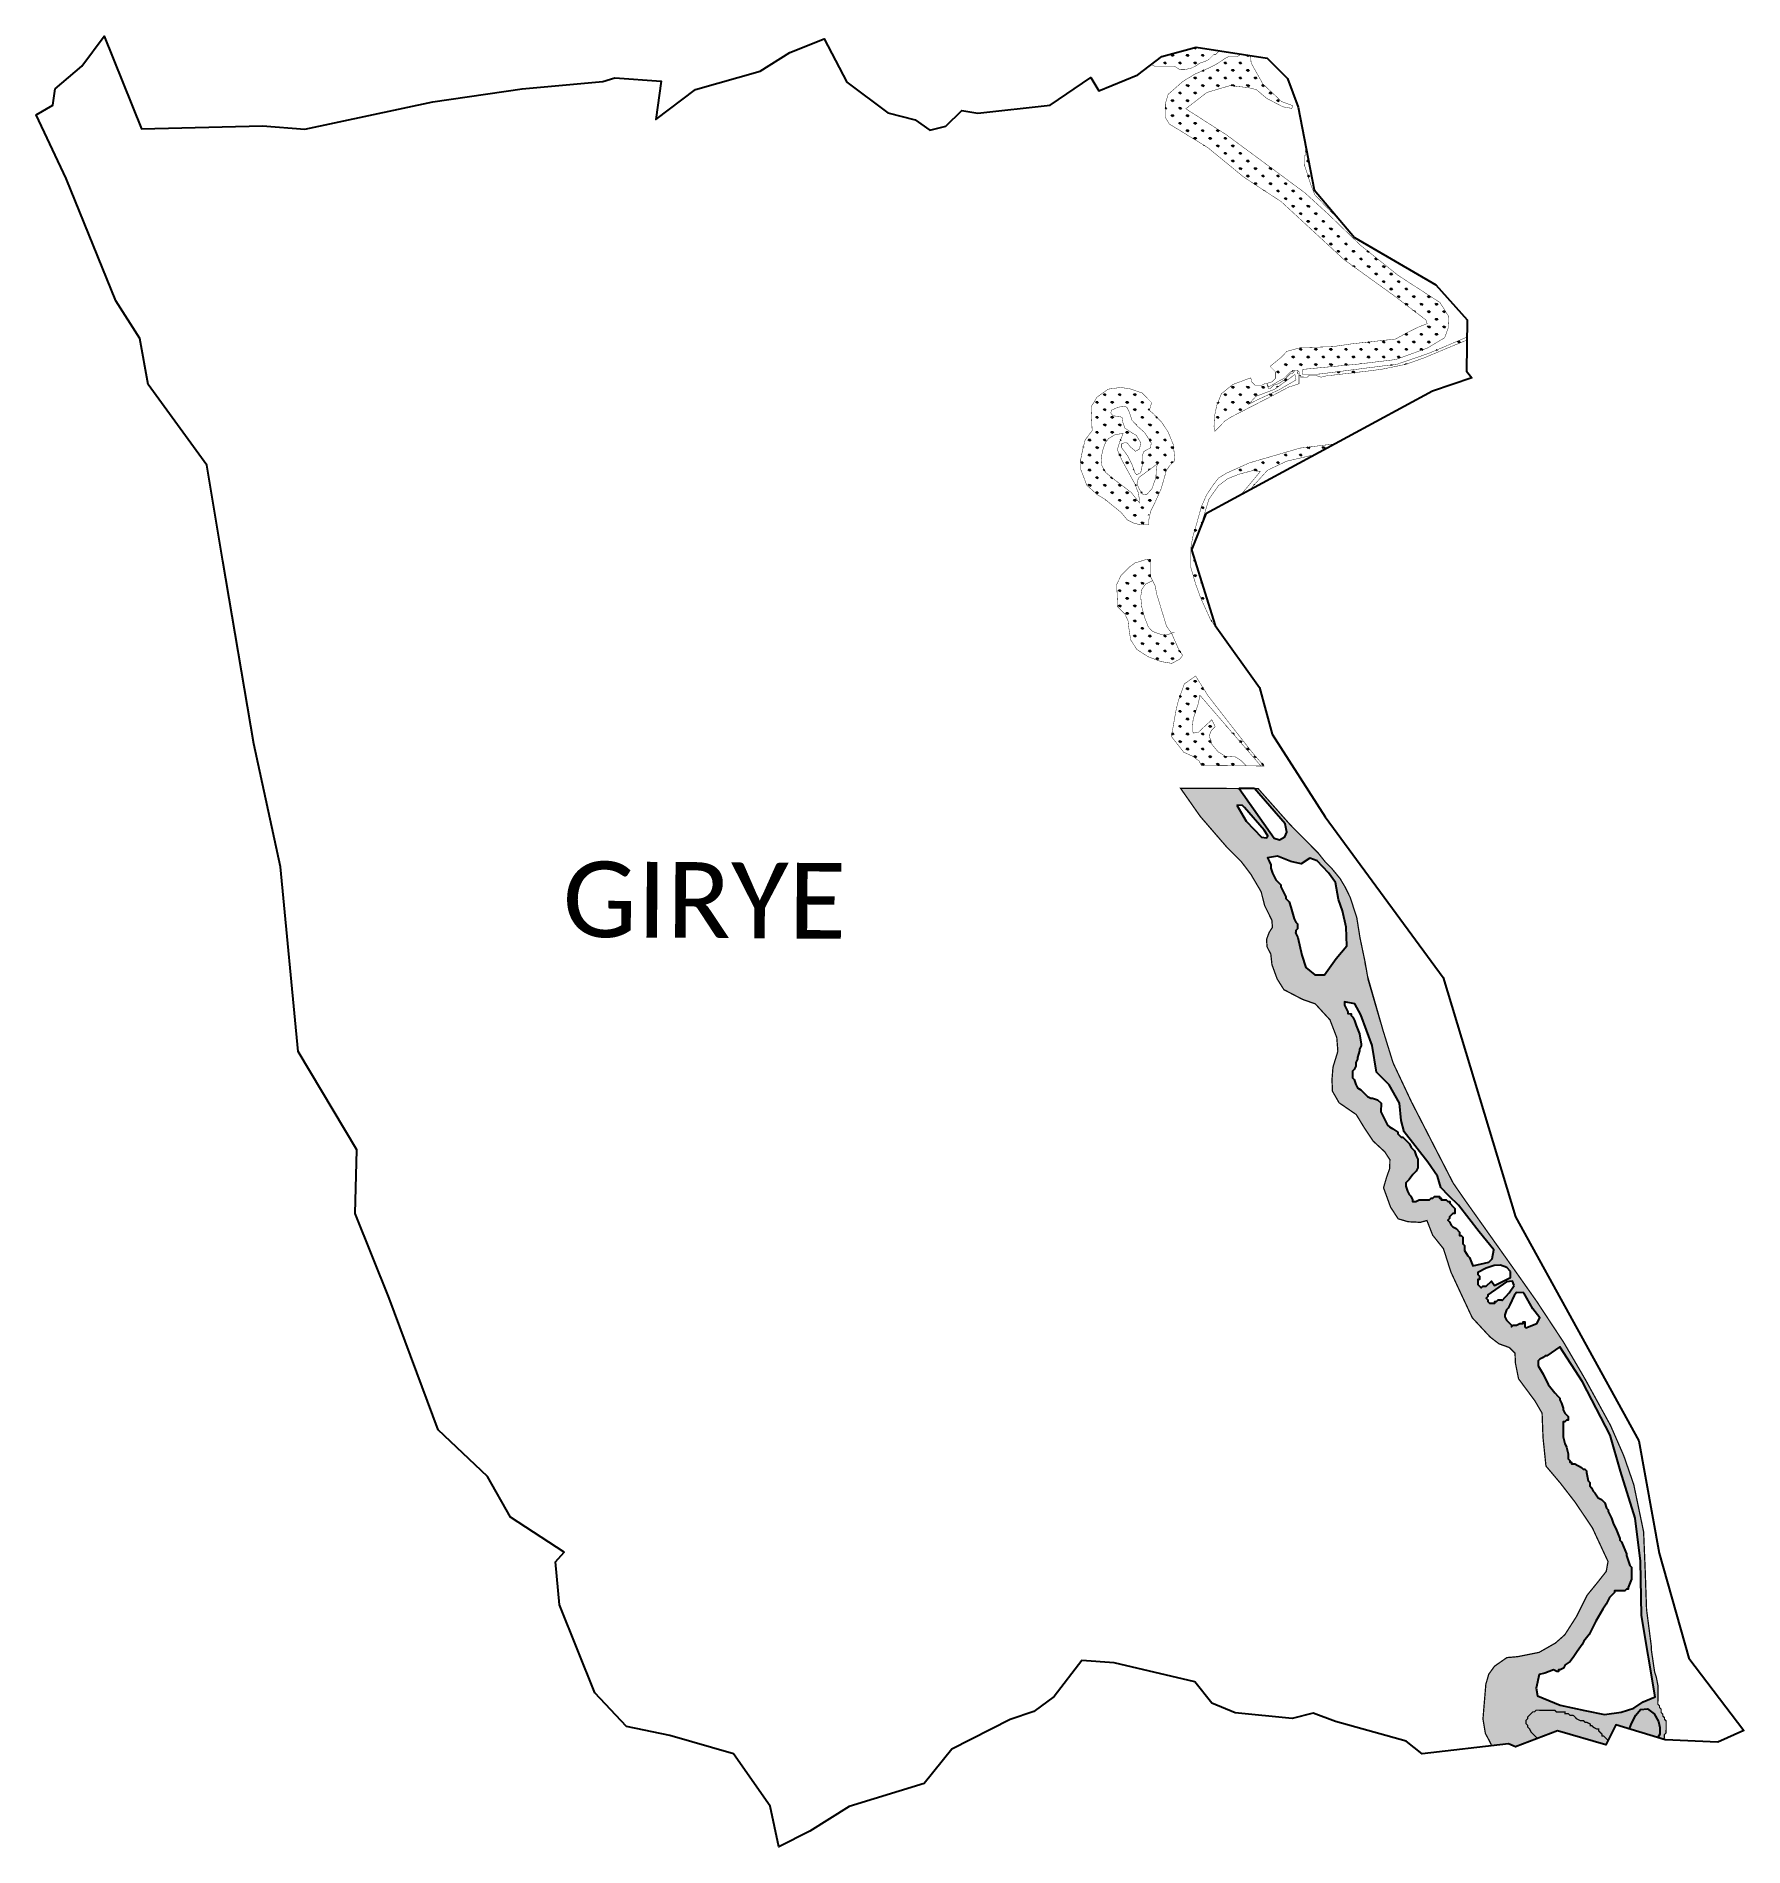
# Model space of a CAD drawing. Header units: metres. Extents: x 321121 to 325188, y 1822391 to 1826704.
import ezdxf

# ---------------------------------------------------------------- set-up
doc = ezdxf.new("R2010")
doc.units = ezdxf.units.M
doc.layers.add('MANGROOVES BUFFER ZONE', color=120, linetype='Continuous')
doc.layers.add('VILLAGE NAME', color=250, linetype='Continuous')

msp = doc.modelspace()

# ---------------------------------------------------------------- hatches: boundary and pattern name
at = {"layer": 'MANGROOVES BUFFER ZONE'}
h = msp.add_hatch(dxfattribs=at)
h.set_pattern_fill('GRASS', color=256)
h.paths.add_polyline_path([(323913.6, 1826647.7), (323925.8, 1826659.7), (323929.8, 1826659.6), (323937.9, 1826667.6), (323946.5, 1826667.6), (323889.2, 1826676.4), (323889, 1826676.3), (323879.9, 1826676), (323802.5, 1826655.7), (323776.2, 1826635.5), (323784.5, 1826632.6), (323808.6, 1826632.4), (323832.8, 1826632.2), (323844.8, 1826624.1), (323856.9, 1826624), (323873.1, 1826627.9), (323881.2, 1826631.8), (323893.4, 1826639.8), (323905.5, 1826643.7)])
h = msp.add_hatch(dxfattribs=at)
h.set_pattern_fill('GRASS', color=256)
h.paths.add_polyline_path([(324434, 1825960.6), (324475.8, 1825985.3), (324484, 1826007.8), (324485.4, 1826036.2), (324464.8, 1826069.2), (324364.7, 1826134.2), (324274.3, 1826206.6), (324200, 1826278.6), (324143.5, 1826330.2), (324058.1, 1826393.5), (323956.2, 1826468.7), (323859.3, 1826530.9), (323909.8, 1826569.8), (323964.4, 1826585.9), (324008, 1826581.3), (324027.7, 1826576.3), (324052, 1826555.6), (324090.6, 1826535.5), (324111.7, 1826531.8), (324114.4, 1826538.2), (324087.8, 1826547.8), (324042.9, 1826590), (324014.9, 1826640), (324013.7, 1826657.2), (323990.7, 1826660.8), (323982.2, 1826655.2), (323962, 1826655.3), (323953.9, 1826651.4), (323941.8, 1826643.4), (323929.6, 1826635.5), (323913.4, 1826627.5), (323881.1, 1826613.5), (323852, 1826595.6), (323817.4, 1826565.2), (323810.6, 1826542.9), (323810.9, 1826509.8), (323819.9, 1826494.7), (323911.1, 1826438.8), (323997.9, 1826367.7), (324087.2, 1826309.1), (324236.3, 1826171.4), (324357.9, 1826083.7), (324431.1, 1826027.9), (324434.1, 1826018.9), (324416, 1826012), (324389.9, 1825999.4), (324358.8, 1825982.3), (324255.2, 1825971), (324209.1, 1825964.2), (324132.2, 1825961.8), (324100, 1825953), (324087.8, 1825939.8), (324060.1, 1825917.2), (324072.7, 1825904.5), (324072.6, 1825900.5), (324072.6, 1825896.4), (324072.6, 1825892.4), (324072.5, 1825888.4), (324064.4, 1825880.4), (324052.3, 1825876.5), (324056.2, 1825868.4), (324064.3, 1825872.3), (324084.6, 1825884.3), (324092.7, 1825888.2), (324100.8, 1825896.2), (324104.9, 1825900.2), (324108.9, 1825904.2), (324113, 1825904.2), (324113, 1825908.2), (324117, 1825908.2), (324121.1, 1825908.1), (324125.1, 1825908.1), (324129.1, 1825904), (324129.1, 1825900), (324129, 1825896), (324133.1, 1825895.9), (324133, 1825891.9), (324137.1, 1825891.9), (324141.1, 1825891.8), (324145.1, 1825891.8), (324149.1, 1825891.8), (324153.2, 1825895.8), (324157.2, 1825895.7), (324161.3, 1825895.7), (324165.3, 1825895.7), (324169.3, 1825895.6), (324181.4, 1825891.5), (324197.5, 1825895.4), (324201.6, 1825895.4), (324298.4, 1825906.7), (324326.7, 1825910.5), (324383.2, 1825922.1), (324427.7, 1825937.8), (324484.3, 1825961.6), (324528.7, 1825979.8), (324528.8, 1825987.2), (324519.3, 1825982.8), (324438.6, 1825948.5), (324363.5, 1825922.7), (324177.6, 1825899), (324136.8, 1825898.5), (324138.1, 1825910.1), (324268.4, 1825922.5), (324359.2, 1825933.5)])
h = msp.add_hatch(dxfattribs=at)
h.set_pattern_fill('GRASS', color=256)
h.paths.add_polyline_path([(324153.3, 1826395.7), (324153.4, 1826397.3), (324143.6, 1826448.6), (324144.5, 1826434.1), (324142.8, 1826414.3), (324142.5, 1826395), (324157.2, 1826349.7), (324166.6, 1826325.9), (324207.8, 1826282.8), (324226.9, 1826264.9), (324164.7, 1826337.6), (324161.6, 1826354.1), (324161.1, 1826355.3), (324157.2, 1826375.5)])
h = msp.add_hatch(dxfattribs=at)
h.set_pattern_fill('GRASS', color=256)
h.paths.add_polyline_path([(324052, 1825840.2), (324104.6, 1825868), (324128.9, 1825875.8), (324129.1, 1825900), (324108.9, 1825900.2), (324100.8, 1825892.2), (324086.5, 1825878.2), (324068.4, 1825872.3), (324057.2, 1825861.3), (324052.3, 1825876.5), (324048.2, 1825876.5), (324029.3, 1825867.2), (324008.8, 1825888.1), (323970.9, 1825874), (323944.1, 1825851.9), (323933, 1825824.1), (323927.9, 1825799.4), (323926.5, 1825774), (323928.8, 1825762.5), (323952.4, 1825787), (323966.9, 1825796.5)])
h.paths.add_polyline_path([(324009.3, 1825826.9), (324026.2, 1825845.8), (324070.9, 1825862.7), (324119.3, 1825897.9), (324121.8, 1825885), (324082.3, 1825861.8), (324027.3, 1825836.4)], flags=16)
h = msp.add_hatch(dxfattribs=at)
h.set_pattern_fill('GRASS', color=256)
h.paths.add_polyline_path([(323636.3, 1825764.4), (323619.5, 1825741.7), (323613, 1825715.1), (323609, 1825695.4), (323609.2, 1825671.8), (323623.6, 1825634), (323649, 1825611.3), (323666.7, 1825600.7), (323705.2, 1825569.4), (323720.1, 1825551.4), (323734.4, 1825544.3), (323750.6, 1825539.9), (323771.3, 1825540.1), (323771.5, 1825564.3), (323783.8, 1825588.4), (323800.2, 1825624.6), (323808.5, 1825652.7), (323812.7, 1825668.8), (323820.9, 1825680.8), (323833.1, 1825692.8), (323830.1, 1825729.5), (323817.6, 1825760.2), (323802.3, 1825783.6), (323782.7, 1825803.9), (323772.7, 1825812.5), (323777.9, 1825831), (323755.2, 1825853.8), (323725.8, 1825864.1), (323703.4, 1825867), (323674.3, 1825862.9), (323648.2, 1825844.2), (323633.7, 1825820.7)])
h.paths.add_polyline_path([(323676.1, 1825745.9), (323692.5, 1825755.3), (323710.2, 1825757.3), (323701.7, 1825736.8), (323696.3, 1825718.7), (323707.1, 1825694), (323745.2, 1825624), (323750.3, 1825590.6), (323729.2, 1825617.1), (323692, 1825645.4), (323668.7, 1825664.2), (323659.7, 1825680.3), (323658, 1825701), (323665.2, 1825732.6)], flags=16)
h.paths.add_polyline_path([(323707.5, 1825824.2), (323719.2, 1825819.7), (323724.9, 1825808.1), (323731.1, 1825789), (323743.4, 1825775.5), (323761.6, 1825759.3), (323782.2, 1825726.6), (323765.6, 1825718.1), (323758.8, 1825713.5), (323755.3, 1825702.1), (323755.8, 1825665.7), (323740.5, 1825658), (323730.9, 1825684.2), (323721.2, 1825703.6), (323701.4, 1825730.6), (323717.9, 1825737.2), (323727.1, 1825725.8), (323739.7, 1825715), (323749.3, 1825720.7), (323751.9, 1825735.2), (323741.9, 1825752.6), (323715.2, 1825768.5), (323704.2, 1825796.9), (323702.7, 1825797.8), (323679.1, 1825800.2), (323682.4, 1825812.9)], flags=16)
h.paths.add_polyline_path([(323746.5, 1825651.7), (323793.2, 1825686.2), (323789.8, 1825678.5), (323788.9, 1825667.4), (323788.1, 1825652.3), (323773.2, 1825610.3), (323757.1, 1825612.5), (323742.2, 1825633.2)], flags=16)
h = msp.add_hatch(dxfattribs=at)
h.set_pattern_fill('GRASS', color=256)
h.paths.add_polyline_path([(324099, 1825691.2), (324158, 1825705), (324164, 1825705.1), (324215.3, 1825732.8), (324131.6, 1825722.6), (324050.8, 1825699.1), (324010.4, 1825687.3), (323957.8, 1825663.6), (323937.5, 1825651.6), (323925.3, 1825635.6), (323909, 1825611.6), (323896.6, 1825583.4), (323884.2, 1825539.2), (323875.9, 1825511), (323871.7, 1825486.9), (323871.3, 1825438.5), (323883, 1825398.1), (323894.8, 1825365.7), (323918.6, 1825313.1), (323978.3, 1825228), (323987.8, 1825218.4), (323929.5, 1825299.7), (323872.7, 1825480.6), (323900, 1825548.3), (323900.1, 1825553.8), (323914.4, 1825600.9), (323937.2, 1825633.2), (323959.6, 1825649.9), (323985.8, 1825660.3), (324020, 1825669.4), (324037.1, 1825667), (323990.2, 1825611.1), (324011, 1825622.4), (324053.8, 1825669.8)])
h = msp.add_hatch(dxfattribs=at)
h.set_pattern_fill('GRASS', color=256)
h.paths.add_polyline_path([(323780.3, 1825407), (323774.3, 1825419.1), (323774.6, 1825451.4), (323774.7, 1825458.2), (323765.8, 1825457.4), (323738.4, 1825449.1), (323725.5, 1825439.8), (323704.7, 1825418.6), (323694.8, 1825397.7), (323697.1, 1825344.7), (323714.5, 1825327), (323721.7, 1825311.4), (323724.3, 1825289.6), (323728, 1825265.8), (323743, 1825242.8), (323770.1, 1825225.4), (323799.5, 1825214.3), (323826.3, 1825209.8), (323845.5, 1825220.4), (323851.8, 1825228.9), (323841.4, 1825245.2), (323825.6, 1825281.6), (323825.5, 1825281.7), (323814.9, 1825277.6), (323799.5, 1825279), (323780.1, 1825285.8), (323770.1, 1825296.6), (323761.1, 1825319.6), (323754.3, 1825344.5), (323752, 1825368.9), (323754.8, 1825386.5), (323763.8, 1825398.7)])
h = msp.add_hatch(dxfattribs=at)
h.set_pattern_fill('GRASS', color=256)
h.paths.add_polyline_path([(323876.9, 1825077.6), (323882.7, 1825094.8), (323889.5, 1825114.7), (323892.7, 1825134.1), (324038.3, 1824965.4), (324045.8, 1824965.3), (324020.7, 1824993.8), (323972.9, 1825054.6), (323913, 1825131.7), (323882.6, 1825179.9), (323873.3, 1825173), (323856, 1825161.1), (323848.8, 1825141.2), (323841.2, 1825119.4), (323835.9, 1825097.2), (323831, 1825069.5), (323825.2, 1825035.4), (323854.6, 1824998), (323887.5, 1824983.6), (323896.6, 1824966.6), (324003.4, 1824965.7), (323991.2, 1824978.3), (323977.7, 1824986.8), (323953.7, 1824988.6), (323936.5, 1824999), (323921.2, 1825017.1), (323913.6, 1825043.4), (323929.3, 1825059.1), (323921.2, 1825075.4), (323881.2, 1825038.3), (323874.4, 1825049.2)])
h = msp.add_hatch(dxfattribs=at)
h.set_pattern_fill('GRASS', color=256)
h.paths.add_polyline_path([(324695.5, 1823689.4), (324635.7, 1823774.2), (324524, 1823931.6), (324496.1, 1823972), (324448.4, 1824064.7), (324396.7, 1824165.5), (324353, 1824258.3), (324329.3, 1824334.8), (324301.7, 1824431.4), (324305.6, 1824415.3), (324293.8, 1824455.6), (324286, 1824499.9), (324274.2, 1824556.2), (324266.5, 1824604.5), (324250.7, 1824652.9), (324238.7, 1824677.1), (324226.8, 1824697.2), (324206.8, 1824721.5), (324190.8, 1824737.7), (324174.9, 1824757.8), (324110.9, 1824822.5), (324106.9, 1824826.6), (324031.7, 1824911.4), (323846.7, 1824912.5), (323893.8, 1824845.3), (323957.9, 1824771.1), (323991.5, 1824737.6), (324014.5, 1824707.1), (324038.8, 1824665.9), (324047, 1824633.2), (324064.3, 1824598.1), (324065.7, 1824581.1), (324057.8, 1824568.9), (324051.6, 1824552), (324053, 1824534.4), (324061.8, 1824517.4), (324064.5, 1824492.2), (324077, 1824458), (324093, 1824432.6), (324137.3, 1824409.5), (324167.7, 1824398.8), (324202.7, 1824360.7), (324218.9, 1824318.6), (324221.5, 1824285.9), (324209.9, 1824248.1), (324207.5, 1824218.4), (324208.6, 1824190.8), (324224.4, 1824163.2), (324265.3, 1824135.1), (324284.9, 1824102.9), (324305.8, 1824071.7), (324333.1, 1824046.5), (324345.4, 1824027.6), (324345, 1824006.7), (324337.5, 1823985.7), (324330.3, 1823960.7), (324347, 1823914.7), (324365.1, 1823886.8), (324388.9, 1823879.8), (324418.1, 1823878.4), (324433.6, 1823882.8), (324447.3, 1823847.8), (324473, 1823815.6), (324490.7, 1823760.1), (324516.3, 1823705.1), (324541.6, 1823651.1), (324584.2, 1823605.2), (324605.1, 1823589.1), (324629.7, 1823580.3), (324643.5, 1823566.8), (324644.2, 1823543.8), (324651.8, 1823505.8), (324690.8, 1823453.2), (324707.9, 1823423.9), (324710.1, 1823365.8), (324717.1, 1823297.9), (324751.6, 1823257), (324786.9, 1823211.3), (324827.6, 1823150.8), (324864.9, 1823070.6), (324860.7, 1823047), (324839.8, 1823020.5), (324815, 1822990), (324789.9, 1822939.6), (324762, 1822896), (324739.6, 1822876.2), (324700.6, 1822854), (324650.6, 1822844), (324624, 1822841.6), (324594.7, 1822821.2), (324580.9, 1822802.1), (324573.9, 1822778.1), (324567.1, 1822695.6), (324572.8, 1822661.1), (324583.3, 1822641.5), (324587.9, 1822631.7), (324628.2, 1822636.4), (324644.2, 1822628.7), (324744.5, 1822667.3), (324859.5, 1822633.7), (324883.9, 1822681.7), (324996.3, 1822647.5), (324999.2, 1822650.3), (324999.2, 1822658.4), (325003.3, 1822662.4), (325003.4, 1822690.5), (324999.4, 1822694.5), (324999.5, 1822698.6), (324995.5, 1822702.6), (324995.5, 1822706.6), (324991.5, 1822710.7), (324991.5, 1822718.7), (324987.5, 1822722.8), (324987.6, 1822726.8), (324983.6, 1822730.8), (324983.8, 1822775), (324979.9, 1822795.2), (324975.9, 1822807.3), (324968.2, 1822859.6), (324968.2, 1822867.6), (324956.7, 1822956.1), (324953.2, 1823056.7), (324949.7, 1823141.1), (324926.2, 1823253.8), (324902.5, 1823322.3), (324870.7, 1823394.9), (324811, 1823503.8), (324759.3, 1823592.5)])
h.paths.add_polyline_path([(324618.9, 1823653.6), (324618.9, 1823657.7), (324623, 1823669.7), (324627.1, 1823673.7), (324631.1, 1823681.7), (324631.1, 1823682.2), (324641.1, 1823703.9), (324647.1, 1823711.2), (324664.7, 1823710.3), (324685.8, 1823672.1), (324702.2, 1823650.6), (324695.7, 1823637.7), (324669, 1823627.2), (324667, 1823629.2), (324667.1, 1823641.3), (324663.1, 1823641.3), (324663, 1823637.3), (324655, 1823637.4), (324646.9, 1823633.4), (324638.9, 1823633.4), (324634.8, 1823629.4), (324634.9, 1823633.4), (324622.9, 1823645.6)], flags=16)
h.paths.add_polyline_path([(324595, 1823685.9), (324582.9, 1823686), (324578.9, 1823690.1), (324578.9, 1823694.1), (324574.9, 1823698.1), (324579, 1823702.1), (324579, 1823706), (324623, 1823736.6), (324637.6, 1823737.9), (324641.5, 1823728), (324629.5, 1823710.3), (324612.7, 1823692.2), (324611.1, 1823693.9), (324603.1, 1823693.9), (324599, 1823689.9), (324595, 1823690)], flags=16)
h.paths.add_polyline_path([(324594.2, 1823727.6), (324587.2, 1823738.3), (324575.1, 1823726.3), (324567.1, 1823726.3), (324563, 1823722.3), (324559, 1823726.4), (324555, 1823730.4), (324555.1, 1823742.5), (324559.1, 1823742.4), (324559.1, 1823750.5), (324555.2, 1823754.5), (324555.2, 1823758.6), (324574.8, 1823769.2), (324593.7, 1823775.3), (324609.2, 1823776.1), (324624.3, 1823770.5), (324632.9, 1823761.1), (324632.5, 1823747.3)], flags=16)
h.paths.add_polyline_path([(324698.7, 1823548.6), (324702.8, 1823552.6), (324710.8, 1823556.6), (324714.9, 1823560.6), (324718.9, 1823560.6), (324750.4, 1823581.8), (324804.1, 1823498.6), (324870.2, 1823371.7), (324895, 1823285.7), (324929.4, 1823174.1), (324942.5, 1823071.6), (324944.6, 1822942), (324977.3, 1822748.1), (324948.8, 1822736), (324926, 1822721), (324896.3, 1822711.9), (324856.6, 1822706.3), (324809.7, 1822715.4), (324750.6, 1822728.7), (324696.8, 1822750.7), (324693.8, 1822768.7), (324700.6, 1822801.7), (324714.6, 1822804.7), (324734.8, 1822812.6), (324742.8, 1822808.6), (324746.8, 1822808.5), (324746.8, 1822812.6), (324750.8, 1822812.5), (324758.9, 1822816.5), (324763, 1822824.5), (324775.1, 1822832.5), (324783.2, 1822844.5), (324791.3, 1822856.5), (324803.4, 1822872.6), (324807.5, 1822880.6), (324819.7, 1822896.6), (324823.7, 1822904.6), (324831.9, 1822920.7), (324835.9, 1822928.7), (324852.2, 1822956.7), (324860.3, 1822968.7), (324868.4, 1822984.8), (324876.5, 1822992.8), (324880.5, 1822996.8), (324880.6, 1823000.8), (324904.7, 1823000.7), (324908.7, 1823004.7), (324912.7, 1823004.6), (324912.8, 1823008.7), (324920.9, 1823028.7), (324921.1, 1823056.9), (324917.1, 1823060.9), (324913.1, 1823073), (324909.2, 1823085.1), (324909.2, 1823089.1), (324897.3, 1823117.3), (324893.3, 1823121.3), (324893.3, 1823125.4), (324885.4, 1823145.5), (324877.4, 1823161.6), (324873.5, 1823173.7), (324865.5, 1823189.9), (324865.6, 1823193.9), (324861.6, 1823197.9), (324857.6, 1823210), (324853.6, 1823214), (324849.6, 1823218.1), (324841.6, 1823222.2), (324833.6, 1823234.3), (324829.6, 1823238.3), (324825.7, 1823246.4), (324821.7, 1823250.4), (324821.7, 1823258.5), (324817.7, 1823262.5), (324813.8, 1823282.6), (324813.8, 1823286.6), (324809.8, 1823290.7), (324805.8, 1823290.7), (324801.8, 1823294.8), (324785.8, 1823302.9), (324777.7, 1823302.9), (324777.8, 1823307), (324773.7, 1823307), (324773.8, 1823311), (324769.8, 1823315), (324769.8, 1823327.1), (324765.9, 1823343.2), (324761.9, 1823351.3), (324758, 1823367.4), (324758.2, 1823403.6), (324762.2, 1823403.5), (324766.3, 1823407.5), (324770.3, 1823407.5), (324770.3, 1823415.6), (324766.3, 1823419.6), (324762.3, 1823423.6), (324758.4, 1823431.7), (324758.4, 1823435.7), (324754.4, 1823447.8), (324750.5, 1823455.9), (324750.5, 1823459.9), (324746.5, 1823463.9), (324738.5, 1823472), (324722.5, 1823492.2), (324710.6, 1823516.4), (324698.6, 1823536.6)], flags=16)
h.paths.add_polyline_path([(324543.3, 1823774.5), (324535.3, 1823794.8), (324531.3, 1823798.9), (324523.3, 1823811), (324523.4, 1823823.1), (324519.4, 1823827.1), (324519.5, 1823843.2), (324515.5, 1823847.2), (324511.5, 1823847.2), (324511.5, 1823855.3), (324503.5, 1823863.4), (324495.5, 1823867.4), (324491.5, 1823871.5), (324487.5, 1823879.5), (324483.5, 1823883.6), (324487.6, 1823887.6), (324487.6, 1823891.6), (324495.7, 1823899.6), (324499.7, 1823899.6), (324499.8, 1823911.6), (324495.8, 1823915.7), (324487.8, 1823923.8), (324487.8, 1823927.8), (324483.8, 1823927.8), (324479.8, 1823931.9), (324467.7, 1823931.9), (324467.7, 1823935.9), (324463.7, 1823936), (324463.7, 1823940), (324451.7, 1823940.1), (324447.6, 1823936.1), (324443.6, 1823936.1), (324439.6, 1823932.1), (324415.4, 1823932.2), (324407.4, 1823928.2), (324399.3, 1823928.3), (324399.4, 1823932.3), (324395.4, 1823940.4), (324391.4, 1823944.4), (324387.4, 1823952.5), (324383.5, 1823964.6), (324383.5, 1823972.6), (324387.6, 1823976.6), (324391.6, 1823980.6), (324399.7, 1823992.6), (324407.8, 1824000.6), (324411.9, 1824008.6), (324412, 1824028.7), (324408, 1824036.8), (324404, 1824048.9), (324396, 1824057), (324392.1, 1824065), (324384.1, 1824073.1), (324376.1, 1824081.2), (324372.1, 1824081.2), (324364.1, 1824089.3), (324364.1, 1824093.3), (324352.1, 1824101.5), (324344.1, 1824105.5), (324340.1, 1824109.6), (324336.1, 1824117.6), (324324.2, 1824141.8), (324324.3, 1824161.9), (324316.3, 1824170), (324304.2, 1824174.1), (324300.2, 1824174.1), (324292.2, 1824178.2), (324284.2, 1824186.3), (324276.2, 1824194.4), (324268.2, 1824198.4), (324264.2, 1824206.5), (324260.3, 1824218.6), (324256.3, 1824222.6), (324256.4, 1824238.7), (324260.4, 1824242.7), (324264.5, 1824250.7), (324264.5, 1824258.8), (324268.6, 1824266.8), (324268.6, 1824270.8), (324272.7, 1824286.9), (324272.7, 1824290.9), (324276.8, 1824298.9), (324276.8, 1824302.9), (324272.9, 1824327.1), (324265, 1824347.2), (324261.1, 1824359.3), (324257.1, 1824367.4), (324253.1, 1824371.4), (324253.1, 1824375.4), (324245.1, 1824375.5), (324245.1, 1824379.5), (324237.2, 1824395.6), (324237.2, 1824403.7), (324262.3, 1824399), (324276, 1824372.9), (324303.4, 1824299.7), (324313.7, 1824236), (324343.8, 1824205.9), (324368.5, 1824162.1), (324371.9, 1824121), (324379.5, 1824094), (324435.7, 1824022.1), (324459, 1823988.6), (324466.5, 1823961.2), (324485.7, 1823941.3), (324509, 1823919.4), (324558.4, 1823855.5), (324592.6, 1823813), (324589.2, 1823791.8), (324581, 1823783.6)], flags=16)
h.paths.add_polyline_path([(324189.9, 1824468.1), (324166.7, 1824468.1), (324144.9, 1824485.8), (324135.4, 1824514.5), (324125.8, 1824556.7), (324120.5, 1824568.1), (324121.5, 1824569.2), (324121.6, 1824573.2), (324125.6, 1824577.2), (324125.7, 1824589.3), (324121.7, 1824593.3), (324117.7, 1824601.4), (324109.8, 1824629.5), (324105.9, 1824641.6), (324101.9, 1824645.7), (324097.9, 1824649.7), (324097.9, 1824653.7), (324090, 1824669.9), (324086, 1824677.9), (324086, 1824682), (324082, 1824686), (324078, 1824690), (324074, 1824694.1), (324066.1, 1824710.2), (324062.1, 1824722.3), (324062.2, 1824730.3), (324058.2, 1824738.4), (324054.2, 1824746.5), (324077.4, 1824750.5), (324109.4, 1824737.5), (324134, 1824732.7), (324155.1, 1824745.7), (324172.2, 1824739.6), (324199.5, 1824710.9), (324215.8, 1824687.8), (324222.7, 1824647.5), (324232.9, 1824620.3), (324241.1, 1824581.4), (324243.1, 1824537), (324217.2, 1824507)], flags=16)
h.paths.add_polyline_path([(324082.6, 1824789.7), (324070.2, 1824793.5), (323986.2, 1824911.7), (324022.9, 1824911.5), (324095.8, 1824827.6), (324100.1, 1824807.6), (324095.4, 1824796.5)], flags=16)
h.paths.add_polyline_path([(324051.5, 1824794), (324039.5, 1824796.1), (324021.6, 1824814.8), (324003.3, 1824834), (323980.7, 1824872.4), (323994.4, 1824871.5), (323999, 1824866.8), (324045.9, 1824812.3), (324054.5, 1824799.1)], flags=16)

# ---------------------------------------------------------------- linework, layer by layer
at = {"color": 3}
msp.add_lwpolyline([(321166.5, 1826578.7), (321230.3, 1826632), (321283.1, 1826703.7), (321372.3, 1826483.3), (321660.7, 1826490.4), (321761.3, 1826481.9), (322066.2, 1826547.5), (322279, 1826578.4), (322470.8, 1826595.9), (322499.2, 1826604.7), (322610, 1826596.4), (322596.8, 1826505.5), (322691.3, 1826577), (322845.7, 1826620.3), (322916.6, 1826664.7), (322997.8, 1826697.3), (323052.2, 1826594.2), (323150, 1826521.3), (323214.9, 1826504.7), (323250, 1826480.2), (323288, 1826489.7), (323325.7, 1826527), (323363.8, 1826520.6), (323536.7, 1826539.6), (323632.9, 1826605.5), (323652, 1826573.3), (323744.8, 1826611.4), (323802.5, 1826655.7), (323884.3, 1826677.2), (324053.1, 1826651.1), (324101.5, 1826602.9), (324127.3, 1826534.6), (324164.7, 1826337.6), (324261.5, 1826224.4), (324454.5, 1826111.4), (324529.3, 1826027.9), (324527.9, 1825905.5), (324540.2, 1825890.3), (324446.6, 1825857.8), (323907.2, 1825566.3), (323872.7, 1825480.6), (323929.5, 1825299.7), (324035.2, 1825152.2), (324065.3, 1825041), (324191.2, 1824844.4), (324472, 1824461.4), (324644.9, 1823891.8), (324938.2, 1823358.2), (324986.8, 1823090.4), (325057.6, 1822840.2), (325188.3, 1822667.8), (325126.2, 1822640.6), (325000.8, 1822646.1), (324883.9, 1822681.7), (324859.5, 1822633.7), (324744.5, 1822667.3), (324644.2, 1822628.7), (324628.2, 1822636.4), (324421.9, 1822612.6), (324383.8, 1822642.2), (324215.6, 1822689.6), (324162.9, 1822709.3), (324112.8, 1822696.3), (323977, 1822710), (323921, 1822733.2), (323880.6, 1822783.7), (323688.9, 1822829.4), (323611.6, 1822834.8), (323546, 1822749.2), (323497.4, 1822713.1), (323440.9, 1822694.1), (323302.5, 1822623.5), (323236.4, 1822542.1), (323057.9, 1822486.9), (322963.7, 1822428.4), (322890.5, 1822391), (322869.4, 1822487.5), (322782, 1822612.6), (322630.7, 1822656.2), (322527.1, 1822677.4), (322451.7, 1822757.8), (322367.9, 1822967.5), (322358.3, 1823069.8), (322379.2, 1823093.1), (322250.9, 1823176.4), (322196.4, 1823273), (322078.5, 1823384.5), (321962.4, 1823697.4), (321881.2, 1823899.5), (321885, 1824050.8), (321745.7, 1824285.5), (321703.2, 1824725.2), (321639.4, 1825018.3), (321566.2, 1825453.3), (321527.7, 1825682.2), (321387.9, 1825874), (321368.5, 1825983.8), (321311.1, 1826073.7), (321192.6, 1826364.7), (321121.5, 1826516), (321161.3, 1826539.5), (321166.5, 1826578.7)], dxfattribs=at)
at = {"layer": 'MANGROOVES BUFFER ZONE', "const_width": 1}
for points in [[(323879.9, 1826676), (323889, 1826676.3), (323889.2, 1826676.4)], [(324528.8, 1825987.2), (324519.3, 1825982.8), (324438.6, 1825948.5), (324363.5, 1825922.7), (324177.6, 1825899), (324136.8, 1825898.5), (324138.1, 1825910.1), (324268.4, 1825922.5), (324359.2, 1825933.5), (324434, 1825960.6), (324475.8, 1825985.3), (324484, 1826007.8), (324485.4, 1826036.2), (324464.8, 1826069.2), (324364.7, 1826134.2), (324274.3, 1826206.6), (324200, 1826278.6), (324143.5, 1826330.2), (324058.1, 1826393.5), (323956.2, 1826468.7), (323859.3, 1826530.9), (323909.8, 1826569.8), (323964.4, 1826585.9), (324008, 1826581.3), (324027.7, 1826576.3), (324052, 1826555.6), (324090.6, 1826535.5), (324111.7, 1826531.8), (324114.4, 1826538.2), (324087.8, 1826547.8), (324042.9, 1826590), (324014.9, 1826640), (324013.7, 1826657.2)], [(324143.6, 1826448.6), (324144.5, 1826434.1), (324142.8, 1826414.3), (324142.5, 1826395), (324157.2, 1826349.7), (324166.6, 1826325.9), (324207.8, 1826282.8), (324226.9, 1826264.9)], [(324011, 1825622.4), (324053.8, 1825669.8), (324099, 1825691.2), (324158, 1825705), (324164, 1825705.1)], [(323990.2, 1825611.1), (324037.1, 1825667), (324020, 1825669.4), (323985.8, 1825660.3), (323959.6, 1825649.9), (323937.2, 1825633.2), (323914.4, 1825600.9), (323900.1, 1825553.8), (323900, 1825548.3)], [(323780.3, 1825407), (323763.8, 1825398.7), (323754.8, 1825386.5), (323752, 1825368.9), (323754.3, 1825344.5), (323761.1, 1825319.6), (323770.1, 1825296.6), (323780.1, 1825285.8), (323799.5, 1825279), (323814.9, 1825277.6), (323832.5, 1825284.4)], [(324038.3, 1824965.4), (323892.7, 1825134.1), (323889.5, 1825114.7), (323882.7, 1825094.8), (323876.9, 1825077.6), (323875.1, 1825056.9), (323875.5, 1825047.4), (323877.8, 1825043.8), (323877.8, 1825043.8), (323889.1, 1825045.6), (323921.2, 1825075.4), (323929.3, 1825059.1), (323919.8, 1825049.6), (323915.3, 1825037.4), (323921.2, 1825017.1), (323936.5, 1824999), (323953.7, 1824988.6), (323977.7, 1824986.8), (323991.2, 1824978.3), (324003.4, 1824965.7)]]:
    msp.add_lwpolyline(points, dxfattribs=at)
at = {"layer": 'MANGROOVES BUFFER ZONE', "flags": 128}
for points, const_width in [([(323776.2, 1826635.5), (323784.5, 1826632.6), (323808.6, 1826632.4), (323832.8, 1826632.2), (323844.8, 1826624.1), (323856.9, 1826624), (323873.1, 1826627.9), (323881.2, 1826631.8), (323893.4, 1826639.8), (323905.5, 1826643.7), (323913.6, 1826647.7), (323925.8, 1826659.7), (323929.8, 1826659.6), (323937.9, 1826667.6), (323950, 1826667.5)], 1), ([(323990.7, 1826660.8), (323982.2, 1826655.2), (323962, 1826655.3), (323953.9, 1826651.4), (323941.8, 1826643.4), (323929.6, 1826635.5), (323913.4, 1826627.5), (323881.1, 1826613.5), (323852, 1826595.6), (323817.4, 1826565.2), (323810.6, 1826542.9), (323810.9, 1826509.8), (323819.9, 1826494.7), (323911.1, 1826438.8), (323997.9, 1826367.7), (324087.2, 1826309.1), (324236.3, 1826171.4), (324357.9, 1826083.7), (324431.1, 1826027.9), (324434.1, 1826018.9), (324416, 1826012), (324389.9, 1825999.4), (324358.8, 1825982.3), (324255.2, 1825971), (324209.1, 1825964.2), (324132.2, 1825961.8), (324100, 1825953), (324087.8, 1825939.8), (324060.1, 1825917.2), (324072.7, 1825904.5), (324072.6, 1825900.5), (324072.6, 1825896.4), (324072.6, 1825892.4), (324072.5, 1825888.4), (324064.4, 1825880.4), (324052.3, 1825876.5), (324056.2, 1825868.4), (324064.3, 1825872.3), (324084.6, 1825884.3), (324092.7, 1825888.2), (324100.8, 1825896.2), (324104.9, 1825900.2), (324108.9, 1825904.2), (324113, 1825904.2), (324113, 1825908.2), (324117, 1825908.2), (324121.1, 1825908.1), (324125.1, 1825908.1), (324129.1, 1825904), (324129.1, 1825900), (324129, 1825896), (324133.1, 1825895.9), (324133, 1825891.9), (324137.1, 1825891.9), (324141.1, 1825891.8), (324145.1, 1825891.8), (324149.1, 1825891.8), (324153.2, 1825895.8), (324157.2, 1825895.7), (324161.3, 1825895.7), (324165.3, 1825895.7), (324169.3, 1825895.6), (324181.4, 1825891.5), (324197.5, 1825895.4), (324201.6, 1825895.4), (324298.4, 1825906.7), (324326.7, 1825910.5), (324383.2, 1825922.1), (324427.7, 1825937.8), (324484.3, 1825961.6), (324528.7, 1825979.8)], 1), ([(324161.6, 1826354.1), (324161.1, 1826355.3), (324157.2, 1826375.5), (324153.3, 1826395.7), (324153.4, 1826397.3)], 1), ([(324215.3, 1825732.8), (324131.6, 1825722.6), (324050.8, 1825699.1), (324010.4, 1825687.3), (323957.8, 1825663.6), (323937.5, 1825651.6), (323925.3, 1825635.6), (323909, 1825611.6), (323896.6, 1825583.4), (323884.2, 1825539.2), (323875.9, 1825511), (323871.7, 1825486.9), (323871.3, 1825438.5), (323883, 1825398.1), (323894.8, 1825365.7), (323918.6, 1825313.1), (323978.3, 1825228), (323987.8, 1825218.4)], 1), ([(324996.3, 1822647.5), (324999.2, 1822650.3), (324999.2, 1822658.4), (325003.3, 1822662.4), (325003.4, 1822690.5), (324999.4, 1822694.5), (324999.5, 1822698.6), (324995.5, 1822702.6), (324995.5, 1822706.6), (324991.5, 1822710.7), (324991.5, 1822718.7), (324987.5, 1822722.8), (324987.6, 1822726.8), (324983.6, 1822730.8), (324983.8, 1822775), (324979.9, 1822795.2), (324975.9, 1822807.3), (324968.2, 1822859.6), (324968.2, 1822867.6), (324956.7, 1822956.1), (324953.2, 1823056.7), (324949.7, 1823141.1), (324926.2, 1823253.8), (324902.5, 1823322.3), (324870.7, 1823394.9), (324811, 1823503.8), (324759.3, 1823592.5), (324695.5, 1823689.4), (324635.7, 1823774.2), (324524, 1823931.6), (324496.1, 1823972), (324448.4, 1824064.7), (324396.7, 1824165.5), (324353, 1824258.3), (324329.3, 1824334.8), (324301.7, 1824431.4), (324305.6, 1824415.3), (324293.8, 1824455.6), (324286, 1824499.9), (324274.2, 1824556.2), (324266.5, 1824604.5), (324250.7, 1824652.9), (324238.7, 1824677.1), (324226.8, 1824697.2), (324206.8, 1824721.5), (324190.8, 1824737.7), (324174.9, 1824757.8), (324110.9, 1824822.5), (324106.9, 1824826.6), (324031.7, 1824911.4), (323846.7, 1824912.5), (323893.8, 1824845.3), (323957.9, 1824771.1), (323991.5, 1824737.6), (324014.5, 1824707.1), (324038.8, 1824665.9), (324047, 1824633.2), (324064.3, 1824598.1), (324065.7, 1824581.1), (324057.8, 1824568.9), (324051.6, 1824552), (324053, 1824534.4), (324061.8, 1824517.4), (324064.5, 1824492.2), (324077, 1824458), (324093, 1824432.6), (324137.3, 1824409.5), (324167.7, 1824398.8), (324202.7, 1824360.7), (324218.9, 1824318.6), (324221.5, 1824285.9), (324209.9, 1824248.1), (324207.5, 1824218.4), (324208.6, 1824190.8), (324224.4, 1824163.2), (324265.3, 1824135.1), (324284.9, 1824102.9), (324305.8, 1824071.7), (324333.1, 1824046.5), (324345.4, 1824027.6), (324345, 1824006.7), (324337.5, 1823985.7), (324330.3, 1823960.7), (324347, 1823914.7), (324365.1, 1823886.8), (324388.9, 1823879.8), (324418.1, 1823878.4), (324433.6, 1823882.8), (324447.3, 1823847.8), (324473, 1823815.6), (324490.7, 1823760.1), (324516.3, 1823705.1), (324541.6, 1823651.1), (324584.2, 1823605.2), (324605.1, 1823589.1), (324629.7, 1823580.3), (324643.5, 1823566.8), (324644.2, 1823543.8), (324651.8, 1823505.8), (324690.8, 1823453.2), (324707.9, 1823423.9), (324710.1, 1823365.8), (324717.1, 1823297.9), (324751.6, 1823257), (324786.9, 1823211.3), (324827.6, 1823150.8), (324864.9, 1823070.6), (324860.7, 1823047), (324839.8, 1823020.5), (324815, 1822990), (324789.9, 1822939.6), (324762, 1822896), (324739.6, 1822876.2), (324700.6, 1822854), (324650.6, 1822844), (324624, 1822841.6), (324594.7, 1822821.2), (324580.9, 1822802.1), (324573.9, 1822778.1), (324567.1, 1822695.6), (324572.8, 1822661.1), (324583.3, 1822641.5), (324587.9, 1822631.7)], 3.02), ([(324696.7, 1822648.9), (324693.7, 1822652), (324689.7, 1822656.1), (324681.7, 1822664.2), (324677.7, 1822672.2), (324673.7, 1822676.3), (324673.7, 1822680.3), (324669.7, 1822684.3), (324669.8, 1822692.4), (324673.8, 1822696.4), (324673.8, 1822700.4), (324677.9, 1822704.4), (324681.9, 1822708.4), (324686, 1822712.4), (324690, 1822712.4), (324694, 1822716.4), (324738.2, 1822716.1), (324742.2, 1822712.1), (324762.3, 1822712), (324762.3, 1822707.9), (324770.4, 1822707.9), (324774.4, 1822703.9), (324782.4, 1822703.8), (324786.4, 1822699.8), (324790.4, 1822695.7), (324798.4, 1822691.7), (324806.4, 1822691.6), (324810.4, 1822687.6), (324814.5, 1822687.5), (324822.5, 1822683.5), (324822.5, 1822679.5), (324826.5, 1822679.4), (324830.5, 1822675.4), (324838.5, 1822671.3), (324842.5, 1822671.3), (324842.5, 1822667.3), (324846.5, 1822663.2), (324850.5, 1822659.2), (324850.5, 1822655.2), (324854.5, 1822655.1), (324862.5, 1822647.1), (324865, 1822644.5)], 3.02)]:
    msp.add_lwpolyline(points, dxfattribs=dict(at, const_width=const_width))
at = {"layer": 'MANGROOVES BUFFER ZONE', "const_width": 1, "flags": 128}
for points in [[(324052, 1825840.2), (324104.6, 1825868), (324128.9, 1825875.8), (324128.9, 1825883.9), (324129, 1825891.9), (324129, 1825896), (324129.1, 1825900), (324125, 1825900), (324125.1, 1825904.1), (324125.1, 1825908.1), (324121.1, 1825908.1), (324117, 1825908.2), (324117, 1825904.1), (324112.9, 1825900.1), (324108.9, 1825900.2), (324104.8, 1825896.2), (324100.8, 1825892.2), (324092.6, 1825884.2), (324080.5, 1825876.2), (324068.4, 1825872.3), (324060.2, 1825864.3), (324056.2, 1825864.3), (324052.3, 1825876.5), (324048.2, 1825876.5), (324040.1, 1825872.5), (324032.1, 1825872.6), (324028.1, 1825872.6), (324024, 1825872.7), (324020, 1825876.7), (324016, 1825880.8), (324016.1, 1825884.8), (324013.6, 1825889.9), (323970.9, 1825874), (323944.1, 1825851.9), (323933, 1825824.1), (323927.9, 1825799.4), (323926.5, 1825774), (323928.8, 1825762.5), (323952.4, 1825787), (323966.9, 1825796.5)], [(323812.7, 1825668.8), (323820.9, 1825680.8), (323833.1, 1825692.8), (323830.1, 1825729.5), (323817.6, 1825760.2), (323802.3, 1825783.6), (323782.7, 1825803.9), (323772.7, 1825812.5), (323777.9, 1825831), (323755.2, 1825853.8), (323725.8, 1825864.1), (323703.4, 1825867), (323674.3, 1825862.9), (323648.2, 1825844.2), (323633.7, 1825820.7), (323636.3, 1825764.4), (323619.5, 1825741.7), (323613, 1825715.1), (323609, 1825695.4), (323609.2, 1825671.8), (323623.6, 1825634), (323649, 1825611.3), (323666.7, 1825600.7), (323705.2, 1825569.4), (323720.1, 1825551.4), (323734.4, 1825544.3), (323750.6, 1825539.9), (323771.3, 1825540.1), (323771.4, 1825552.2), (323775.6, 1825572.3), (323783.8, 1825588.4), (323800.2, 1825624.6), (323808.5, 1825652.7)], [(323786.2, 1825394.9), (323774.3, 1825419.1), (323774.6, 1825451.4), (323774.7, 1825458.2), (323765.8, 1825457.4), (323738.4, 1825449.1), (323725.5, 1825439.8), (323704.7, 1825418.6), (323694.8, 1825397.7), (323697.1, 1825344.7), (323714.5, 1825327), (323721.7, 1825311.4), (323724.3, 1825289.6), (323728, 1825265.8), (323743, 1825242.8), (323770.1, 1825225.4), (323799.5, 1825214.3), (323826.3, 1825209.8), (323845.5, 1825220.4), (323851.8, 1825228.9), (323841.4, 1825245.2), (323825.6, 1825281.6), (323813.6, 1825297.9), (323790.1, 1825374.7)], [(323972.9, 1825054.6), (323913, 1825131.7), (323882.6, 1825179.9), (323873.3, 1825173), (323856, 1825161.1), (323848.8, 1825141.2), (323841.2, 1825119.4), (323835.9, 1825097.2), (323831, 1825069.5), (323825.2, 1825035.4), (323854.6, 1824998), (323876.4, 1824988.4), (323890.8, 1824977.4), (323896.6, 1824966.6), (324045.8, 1824965.3), (324020.7, 1824993.8)]]:
    msp.add_lwpolyline(points, close=True, dxfattribs=at)
at = {"layer": 'MANGROOVES BUFFER ZONE', "const_width": 1}
for points in [[(324009.3, 1825826.9), (324026.2, 1825845.8), (324070.9, 1825862.7), (324119.3, 1825897.9), (324121.8, 1825885), (324082.3, 1825861.8), (324027.3, 1825836.4)], [(323705.8, 1825724.6), (323721.2, 1825703.6), (323730.9, 1825684.2), (323738.3, 1825664), (323742.2, 1825658.9), (323751.9, 1825663.7), (323755.6, 1825681.4), (323755.3, 1825702.1), (323758.8, 1825713.5), (323765.6, 1825718.1), (323775.5, 1825723.2), (323777, 1825734.9), (323761.6, 1825759.3), (323743.4, 1825775.5), (323731.1, 1825789), (323724.9, 1825808.1), (323719.2, 1825819.7), (323711.8, 1825822.6), (323697.5, 1825819.7), (323682.4, 1825812.9), (323680.7, 1825806.3), (323685.9, 1825799.5), (323702.7, 1825797.8), (323708.1, 1825794.7), (323709.8, 1825782.4), (323714.6, 1825769.9), (323728.6, 1825760.5), (323741.9, 1825752.6), (323751.9, 1825735.2), (323749.3, 1825720.7), (323739.7, 1825715), (323727.1, 1825725.8), (323720, 1825734.7), (323712.9, 1825735.2), (323705.8, 1825732.4)], [(323710.2, 1825757.3), (323701.7, 1825736.8), (323696.3, 1825718.7), (323707.1, 1825694), (323738, 1825637.3), (323746.5, 1825615.7), (323749.3, 1825596.9), (323749.1, 1825592.1), (323729.2, 1825617.1), (323692, 1825645.4), (323668.7, 1825664.2), (323659.7, 1825680.3), (323658, 1825701), (323662.8, 1825722.1), (323668.5, 1825736.6), (323676.1, 1825745.9), (323690, 1825753.9), (323700.2, 1825756.1)], [(323793.2, 1825686.2), (323746.5, 1825651.7), (323743.1, 1825637.2), (323749.1, 1825623.6), (323757.1, 1825612.5), (323765.6, 1825611.3), (323778.7, 1825625.8), (323788.1, 1825652.3), (323788.9, 1825667.4), (323789.8, 1825678.5)]]:
    msp.add_lwpolyline(points, close=True, dxfattribs=at)
at = {"layer": 'MANGROOVES BUFFER ZONE'}
for points in [[(324022.9, 1824911.5), (323986.2, 1824911.7), (324070.2, 1824793.5), (324082.6, 1824789.7), (324095.4, 1824796.5), (324100.1, 1824807.6), (324095.8, 1824827.6)], [(323980.7, 1824872.4), (324003.3, 1824834), (324021.6, 1824814.8), (324039.5, 1824796.1), (324051.5, 1824794), (324054.5, 1824799.1), (324045.9, 1824812.3), (323999, 1824866.8), (323994.4, 1824871.5)], [(324232.9, 1824620.3), (324222.7, 1824647.5), (324215.8, 1824687.8), (324199.5, 1824710.9), (324172.2, 1824739.6), (324155.1, 1824745.7), (324134, 1824732.7), (324109.4, 1824737.5), (324077.4, 1824750.5), (324054.2, 1824746.5), (324058.2, 1824738.4), (324062.2, 1824730.3), (324062.1, 1824722.3), (324066.1, 1824710.2), (324074, 1824694.1), (324078, 1824690), (324082, 1824686), (324086, 1824682), (324086, 1824677.9), (324090, 1824669.9), (324097.9, 1824653.7), (324097.9, 1824649.7), (324101.9, 1824645.7), (324105.9, 1824641.6), (324109.8, 1824629.5), (324117.7, 1824601.4), (324121.7, 1824593.3), (324125.7, 1824589.3), (324125.6, 1824577.2), (324121.6, 1824573.2), (324121.5, 1824569.2), (324120.5, 1824568.1), (324125.8, 1824556.7), (324135.4, 1824514.5), (324144.9, 1824485.8), (324166.7, 1824468.1), (324189.9, 1824468.1), (324217.2, 1824507), (324243.1, 1824537), (324241.1, 1824581.4)], [(324435.7, 1824022.1), (324379.5, 1824094), (324371.9, 1824121), (324368.5, 1824162.1), (324343.8, 1824205.9), (324313.7, 1824236), (324303.4, 1824299.7), (324276, 1824372.9), (324262.3, 1824399), (324237.2, 1824403.7), (324237.2, 1824395.6), (324245.1, 1824379.5), (324245.1, 1824375.5), (324253.1, 1824375.4), (324253.1, 1824371.4), (324257.1, 1824367.4), (324261.1, 1824359.3), (324265, 1824347.2), (324272.9, 1824327.1), (324276.8, 1824302.9), (324276.8, 1824298.9), (324272.7, 1824290.9), (324272.7, 1824286.9), (324268.6, 1824270.8), (324268.6, 1824266.8), (324264.5, 1824258.8), (324264.5, 1824250.7), (324260.4, 1824242.7), (324256.4, 1824238.7), (324256.3, 1824222.6), (324260.3, 1824218.6), (324264.2, 1824206.5), (324268.2, 1824198.4), (324276.2, 1824194.4), (324284.2, 1824186.3), (324292.2, 1824178.2), (324300.2, 1824174.1), (324304.2, 1824174.1), (324316.3, 1824170), (324324.3, 1824161.9), (324324.2, 1824141.8), (324336.1, 1824117.6), (324340.1, 1824109.6), (324344.1, 1824105.5), (324352.1, 1824101.5), (324364.1, 1824093.3), (324364.1, 1824089.3), (324372.1, 1824081.2), (324376.1, 1824081.2), (324384.1, 1824073.1), (324392.1, 1824065), (324396, 1824057), (324404, 1824048.9), (324408, 1824036.8), (324412, 1824028.7), (324411.9, 1824008.6), (324407.8, 1824000.6), (324399.7, 1823992.6), (324391.6, 1823980.6), (324387.6, 1823976.6), (324383.5, 1823972.6), (324383.5, 1823964.6), (324387.4, 1823952.5), (324391.4, 1823944.4), (324395.4, 1823940.4), (324399.4, 1823932.3), (324399.3, 1823928.3), (324407.4, 1823928.2), (324415.4, 1823932.2), (324439.6, 1823932.1), (324443.6, 1823936.1), (324447.6, 1823936.1), (324451.7, 1823940.1), (324463.7, 1823940), (324463.7, 1823936), (324467.7, 1823935.9), (324467.7, 1823931.9), (324479.8, 1823931.9), (324483.8, 1823927.8), (324487.8, 1823927.8), (324487.8, 1823923.8), (324495.8, 1823915.7), (324499.8, 1823911.6), (324499.7, 1823899.6), (324495.7, 1823899.6), (324487.6, 1823891.6), (324487.6, 1823887.6), (324483.5, 1823883.6), (324487.5, 1823879.5), (324491.5, 1823871.5), (324495.5, 1823867.4), (324503.5, 1823863.4), (324511.5, 1823855.3), (324511.5, 1823847.2), (324515.5, 1823847.2), (324519.5, 1823843.2), (324519.4, 1823827.1), (324523.4, 1823823.1), (324523.3, 1823811), (324531.3, 1823798.9), (324535.3, 1823794.8), (324543.2, 1823774.7), (324543.3, 1823774.5), (324581, 1823783.6), (324589.2, 1823791.8), (324592.6, 1823813), (324558.4, 1823855.5), (324509, 1823919.4), (324485.7, 1823941.3), (324466.5, 1823961.2), (324459, 1823988.6)], [(324632.9, 1823761.1), (324624.3, 1823770.5), (324609.2, 1823776.1), (324593.7, 1823775.3), (324574.8, 1823769.2), (324555.2, 1823758.6), (324555.2, 1823754.5), (324559.1, 1823750.5), (324559.1, 1823742.4), (324555.1, 1823742.5), (324555, 1823730.4), (324559, 1823726.4), (324563, 1823722.3), (324567.1, 1823726.3), (324575.1, 1823726.3), (324587.2, 1823738.3), (324594.2, 1823727.6), (324632.5, 1823747.3)], [(324641.5, 1823728), (324637.6, 1823737.9), (324623, 1823736.6), (324579, 1823706), (324579, 1823702.1), (324574.9, 1823698.1), (324578.9, 1823694.1), (324578.9, 1823690.1), (324582.9, 1823686), (324595, 1823685.9), (324595, 1823690), (324599, 1823689.9), (324603.1, 1823693.9), (324611.1, 1823693.9), (324612.7, 1823692.2), (324629.5, 1823710.3)], [(324664.7, 1823710.3), (324647.1, 1823711.2), (324641.1, 1823703.9), (324631.1, 1823682.2), (324631.1, 1823681.7), (324627.1, 1823673.7), (324623, 1823669.7), (324618.9, 1823657.7), (324618.9, 1823653.6), (324622.9, 1823645.6), (324634.9, 1823633.4), (324634.8, 1823629.4), (324638.9, 1823633.4), (324646.9, 1823633.4), (324655, 1823637.4), (324663, 1823637.3), (324663.1, 1823641.3), (324667.1, 1823641.3), (324667, 1823629.2), (324669, 1823627.2), (324695.7, 1823637.7), (324702.2, 1823650.6), (324685.8, 1823672.1)], [(324944.6, 1822942), (324942.5, 1823071.6), (324929.4, 1823174.1), (324895, 1823285.7), (324870.2, 1823371.7), (324804.1, 1823498.6), (324750.4, 1823581.8), (324718.9, 1823560.6), (324714.9, 1823560.6), (324710.8, 1823556.6), (324702.8, 1823552.6), (324698.7, 1823548.6), (324698.6, 1823536.6), (324710.6, 1823516.4), (324722.5, 1823492.2), (324738.5, 1823472), (324746.5, 1823463.9), (324750.5, 1823459.9), (324750.5, 1823455.9), (324754.4, 1823447.8), (324758.4, 1823435.7), (324758.4, 1823431.7), (324762.3, 1823423.6), (324766.3, 1823419.6), (324770.3, 1823415.6), (324770.3, 1823407.5), (324766.3, 1823407.5), (324762.2, 1823403.5), (324758.2, 1823403.6), (324758, 1823367.4), (324761.9, 1823351.3), (324765.9, 1823343.2), (324769.8, 1823327.1), (324769.8, 1823315), (324773.8, 1823311), (324773.7, 1823307), (324777.8, 1823307), (324777.7, 1823302.9), (324785.8, 1823302.9), (324801.8, 1823294.8), (324805.8, 1823290.7), (324809.8, 1823290.7), (324813.8, 1823286.6), (324813.8, 1823282.6), (324817.7, 1823262.5), (324821.7, 1823258.5), (324821.7, 1823250.4), (324825.7, 1823246.4), (324829.6, 1823238.3), (324833.6, 1823234.3), (324841.6, 1823222.2), (324849.6, 1823218.1), (324853.6, 1823214), (324857.6, 1823210), (324861.6, 1823197.9), (324865.6, 1823193.9), (324865.5, 1823189.9), (324873.5, 1823173.7), (324877.4, 1823161.6), (324885.4, 1823145.5), (324893.3, 1823125.4), (324893.3, 1823121.3), (324897.3, 1823117.3), (324909.2, 1823089.1), (324909.2, 1823085.1), (324913.1, 1823073), (324917.1, 1823060.9), (324921.1, 1823056.9), (324920.9, 1823028.7), (324912.8, 1823008.7), (324912.7, 1823004.6), (324908.7, 1823004.7), (324904.7, 1823000.7), (324880.6, 1823000.8), (324880.5, 1822996.8), (324876.5, 1822992.8), (324868.4, 1822984.8), (324860.3, 1822968.7), (324852.2, 1822956.7), (324835.9, 1822928.7), (324831.9, 1822920.7), (324823.7, 1822904.6), (324819.7, 1822896.6), (324807.5, 1822880.6), (324803.4, 1822872.6), (324791.3, 1822856.5), (324783.2, 1822844.5), (324775.1, 1822832.5), (324763, 1822824.5), (324758.9, 1822816.5), (324750.8, 1822812.5), (324746.8, 1822812.6), (324746.8, 1822808.5), (324742.8, 1822808.6), (324734.8, 1822812.6), (324714.6, 1822804.7), (324700.6, 1822801.7), (324693.8, 1822768.7), (324696.8, 1822750.7), (324750.6, 1822728.7), (324809.7, 1822715.4), (324856.6, 1822706.3), (324896.3, 1822711.9), (324926, 1822721), (324948.8, 1822736), (324977.3, 1822748.1)]]:
    msp.add_lwpolyline(points, close=True, dxfattribs=at)
msp.add_lwpolyline([(324915.9, 1822671.9), (324920.5, 1822684.6), (324930.9, 1822704.9), (324942.2, 1822717.9), (324958.6, 1822719.6), (324975.1, 1822707.5), (324985, 1822689.8), (324988.5, 1822675.1), (324988.5, 1822659.1), (324983.2, 1822651.5)], dxfattribs=at)

# ---------------------------------------------------------------- texts
at = {"layer": 'VILLAGE NAME', "insert": (322375.9, 1824738.5), "char_height": 180.345, "attachment_point": 1, "rotation": 359.6139}
msp.add_mtext_dynamic_manual_height_columns('{\\fCalibri|b0|i0|c0|p34;GIRYE}', width=1115.443, gutter_width=901.7, heights=[0], dxfattribs=at)

doc.saveas('drawing.dxf')
